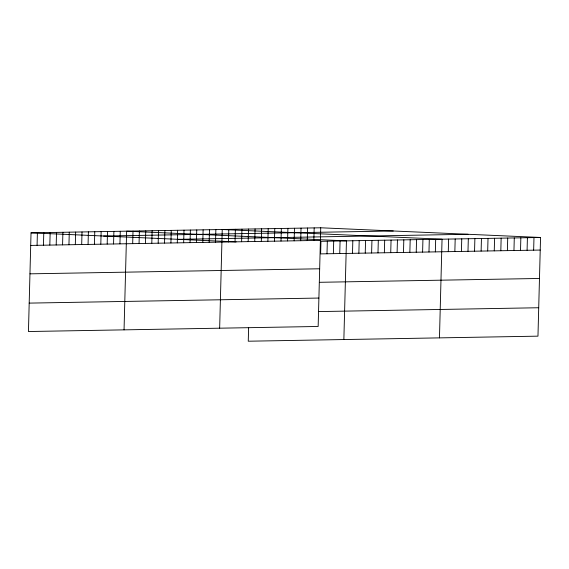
<?xml version="1.0" encoding="UTF-8"?>
<svg xmlns="http://www.w3.org/2000/svg" width="569" height="569" viewBox="0 0 569 569"><rect width="100%" height="100%" fill="white"/><g stroke="black" fill="none" stroke-linecap="round" stroke-linejoin="round"><path stroke-width="0.85" d="M320.738 227.785L31.032 232.842L28.45 331.528L318.156 326.471L320.738 227.785L540.55 237.472L537.968 336.158L248.262 341.215L248.625 327.438M37.077 245.31L37.405 232.735M43.45 245.203L43.785 232.621M49.823 245.09L50.157 232.508M56.196 244.976L56.53 232.401M62.569 244.869L62.903 232.287M68.949 244.755L69.276 232.18M75.321 244.642L75.649 232.067M81.694 244.535L82.021 231.953M88.067 244.421L88.394 231.846M94.44 244.307L94.767 231.732M100.813 244.201L101.14 231.619M107.185 244.087L107.513 231.512M113.558 243.973L113.892 231.398M119.931 243.866L120.265 231.284M124.049 329.856L126.638 231.178L346.45 240.865L343.861 339.544M132.684 243.646L133.011 231.064M139.056 243.532L139.384 230.957M145.429 243.418L145.756 230.843M151.802 243.312L152.129 230.73M158.175 243.198L158.502 230.623M164.548 243.084L164.875 230.509M170.92 242.977L171.248 230.395M177.293 242.863L177.628 230.289M183.666 242.75L184 230.175M190.039 242.643L190.373 230.061M196.419 242.529L196.746 229.954M202.792 242.415L203.119 229.84M209.164 242.309L209.492 229.727M215.537 242.195L215.864 229.62M219.655 328.192L222.237 229.506L442.049 239.193L439.467 337.872M228.475 241.967L228.802 229.392M235.04 241.853L235.374 229.279M241.612 241.74L241.939 229.165M248.176 241.626L248.504 229.051M254.741 241.512L255.068 228.937M261.306 241.398L261.64 228.816M267.878 241.284L268.205 228.702M274.443 241.171L274.77 228.589M281.008 241.057L281.335 228.475M287.573 240.936L287.907 228.361M294.145 240.822L294.472 228.247M300.709 240.708L301.037 228.133M307.274 240.595L307.601 228.02M313.839 240.481L314.173 227.906M326.997 253.774L327.331 241.192M333.37 253.66L333.704 241.085M339.743 253.554L340.077 240.972M352.496 253.326L352.823 240.751M358.868 253.219L359.195 240.637M365.241 253.105L365.568 240.531M371.614 252.992L371.941 240.417M377.987 252.885L378.314 240.303M384.36 252.771L384.687 240.196M390.732 252.657L391.059 240.082M397.105 252.551L397.439 239.969M403.478 252.437L403.812 239.862M409.851 252.33L410.185 239.748M416.231 252.216L416.558 239.641M422.603 252.103L422.931 239.528M428.976 251.996L429.303 239.414M435.349 251.882L435.676 239.307M448.287 251.654L448.614 239.08M454.851 251.541L455.186 238.966M461.423 251.427L461.751 238.852M467.988 251.313L468.315 238.731M474.553 251.199L474.88 238.617M481.118 251.085L481.452 238.503M487.69 250.972L488.017 238.39M494.255 250.851L494.582 238.276M500.82 250.737L501.147 238.162M507.384 250.623L507.719 238.048M513.956 250.509L514.284 237.934M520.521 250.396L520.848 237.821M527.086 250.282L527.413 237.7M533.651 250.168L533.985 237.586M103.572 236.043L393.279 230.986M178.31 239.336L468.01 234.279M30.705 245.424L320.411 240.367M540.55 237.472L320.952 241.306L320.624 253.888L540.223 250.054M29.958 273.838L319.664 268.781M319.878 282.295L539.476 278.469M29.197 303.113L318.896 298.056M319.117 311.577L538.708 307.744M31.032 232.842L236.163 241.882"/></g></svg>
